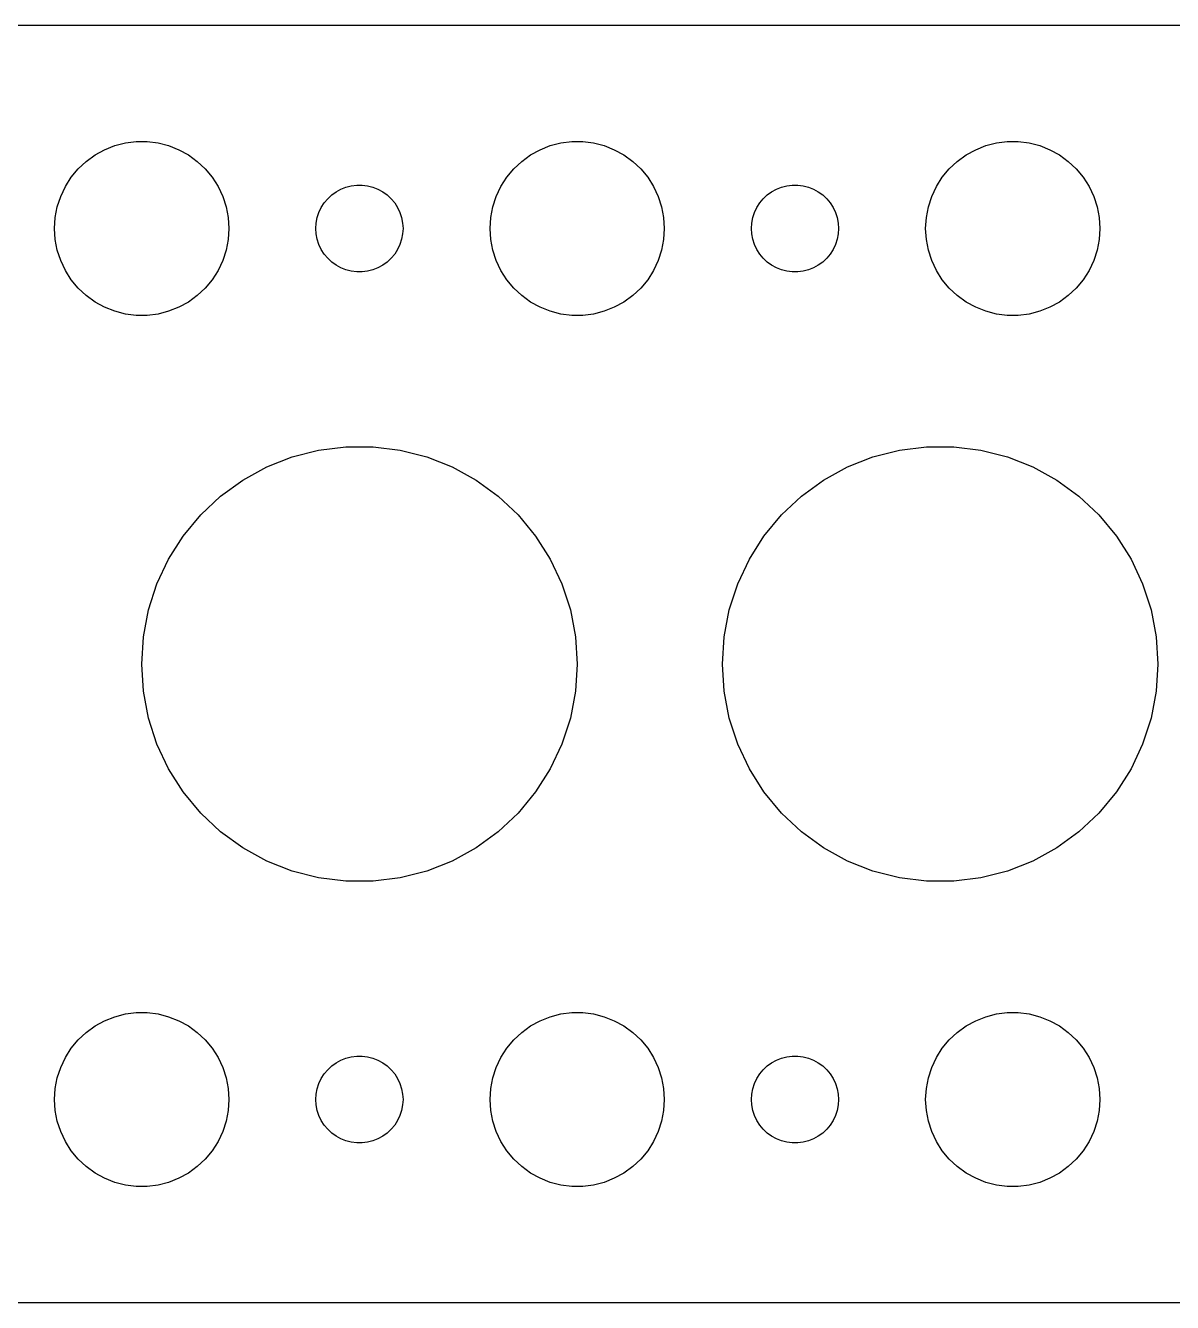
# Model space of a CAD drawing. Header units: metres. Extents: x -60 to 60, y 32 to 76.
# Drawn here: x -11.5 to 28, y 32.01 to 75.99 of the extents above; entities that cross this region are included whole.
import ezdxf

# ---------------------------------------------------------------- set-up
doc = ezdxf.new("R2010")
doc.units = ezdxf.units.M

msp = doc.modelspace()

# ---------------------------------------------------------------- linework, layer by layer
for p, q in [((54.8139, 75.9901), (-54.8139, 75.9901)), ((-9.10747, 71.533), (-8.77733, 71.7145)), ((-8.77733, 71.7145), (-8.42705, 71.8532)), ((-8.42705, 71.8532), (-8.06213, 71.9469)), ((-8.06213, 71.9469), (-7.68837, 71.9941)), ((-7.68837, 71.9941), (-7.31161, 71.9941)), ((-7.31161, 71.9941), (-6.93785, 71.9469)), ((-6.93785, 71.9469), (-6.57294, 71.8532)), ((-6.57294, 71.8532), (-6.22266, 71.7145)), ((-6.22266, 71.7145), (-5.89252, 71.533)), ((5.89252, 71.533), (6.22266, 71.7145)), ((6.22266, 71.7145), (6.57294, 71.8532)), ((6.57294, 71.8532), (6.93785, 71.9469)), ((6.93785, 71.9469), (7.31161, 71.9941)), ((7.31161, 71.9941), (7.68837, 71.9941)), ((7.68837, 71.9941), (8.06213, 71.9469)), ((8.06213, 71.9469), (8.42705, 71.8532)), ((8.42705, 71.8532), (8.77733, 71.7145)), ((8.77733, 71.7145), (9.10747, 71.533)), ((20.8925, 71.533), (21.2227, 71.7145)), ((21.2227, 71.7145), (21.5729, 71.8532)), ((21.5729, 71.8532), (21.9379, 71.9469)), ((21.9379, 71.9469), (22.3116, 71.9941)), ((22.3116, 71.9941), (22.6884, 71.9941)), ((22.6884, 71.9941), (23.0621, 71.9469)), ((23.0621, 71.9469), (23.427, 71.8532)), ((23.427, 71.8532), (23.7773, 71.7145)), ((23.7773, 71.7145), (24.1075, 71.533)), ((-9.6869, 71.0536), (-9.41226, 71.3115)), ((-9.41226, 71.3115), (-9.10747, 71.533)), ((-5.89252, 71.533), (-5.58772, 71.3115)), ((-5.58772, 71.3115), (-5.31308, 71.0536)), ((5.31308, 71.0536), (5.58772, 71.3115)), ((5.58772, 71.3115), (5.89252, 71.533)), ((9.10747, 71.533), (9.41226, 71.3115)), ((9.41226, 71.3115), (9.6869, 71.0536)), ((20.3131, 71.0536), (20.5877, 71.3115)), ((20.5877, 71.3115), (20.8925, 71.533)), ((24.1075, 71.533), (24.4123, 71.3115)), ((24.4123, 71.3115), (24.6869, 71.0536)), ((-9.92705, 70.7634), (-9.6869, 71.0536)), ((-5.31308, 71.0536), (-5.07294, 70.7634)), ((5.07294, 70.7634), (5.31308, 71.0536)), ((9.6869, 71.0536), (9.92705, 70.7634)), ((20.0729, 70.7634), (20.3131, 71.0536)), ((24.6869, 71.0536), (24.927, 70.7634)), ((-10.2893, 70.1044), (-10.1289, 70.4453)), ((-10.1289, 70.4453), (-9.92705, 70.7634)), ((-5.07294, 70.7634), (-4.87108, 70.4453)), ((-4.87108, 70.4453), (-4.71066, 70.1044)), ((-0.63866, 70.3572), (-0.46352, 70.4266)), ((-0.46352, 70.4266), (-0.28107, 70.4734)), ((-0.28107, 70.4734), (-0.09418, 70.497)), ((-0.09418, 70.497), (0.09418, 70.497)), ((0.09418, 70.497), (0.28107, 70.4734)), ((0.28107, 70.4734), (0.46352, 70.4266)), ((0.46352, 70.4266), (0.63866, 70.3572)), ((4.71066, 70.1044), (4.87108, 70.4453)), ((4.87108, 70.4453), (5.07294, 70.7634)), ((9.92705, 70.7634), (10.1289, 70.4453)), ((10.1289, 70.4453), (10.2893, 70.1044)), ((14.3613, 70.3572), (14.5365, 70.4266)), ((14.5365, 70.4266), (14.7189, 70.4734)), ((14.7189, 70.4734), (14.9058, 70.497)), ((14.9058, 70.497), (15.0942, 70.497)), ((15.0942, 70.497), (15.2811, 70.4734)), ((15.2811, 70.4734), (15.4635, 70.4266)), ((15.4635, 70.4266), (15.6387, 70.3572)), ((19.7107, 70.1044), (19.8711, 70.4453)), ((19.8711, 70.4453), (20.0729, 70.7634)), ((24.927, 70.7634), (25.1289, 70.4453)), ((25.1289, 70.4453), (25.2893, 70.1044)), ((-10.4057, 69.7461), (-10.2893, 70.1044)), ((-4.71066, 70.1044), (-4.59424, 69.7461)), ((-1.21352, 69.8817), (-1.09344, 70.0268)), ((-1.09344, 70.0268), (-0.95613, 70.1558)), ((-0.95613, 70.1558), (-0.80373, 70.2665)), ((-0.80373, 70.2665), (-0.63866, 70.3572)), ((0.63866, 70.3572), (0.80373, 70.2665)), ((0.80373, 70.2665), (0.95613, 70.1558)), ((0.95613, 70.1558), (1.09344, 70.0268)), ((1.09344, 70.0268), (1.21352, 69.8817)), ((4.59424, 69.7461), (4.71066, 70.1044)), ((10.2893, 70.1044), (10.4057, 69.7461)), ((13.7865, 69.8817), (13.9065, 70.0268)), ((13.9065, 70.0268), (14.0439, 70.1558)), ((14.0439, 70.1558), (14.1963, 70.2665)), ((14.1963, 70.2665), (14.3613, 70.3572)), ((15.6387, 70.3572), (15.8037, 70.2665)), ((15.8037, 70.2665), (15.9561, 70.1558)), ((15.9561, 70.1558), (16.0934, 70.0268)), ((16.0934, 70.0268), (16.2135, 69.8817)), ((19.5942, 69.7461), (19.7107, 70.1044)), ((25.2893, 70.1044), (25.4057, 69.7461)), ((-10.4763, 69.376), (-10.4057, 69.7461)), ((-4.59424, 69.7461), (-4.52365, 69.376)), ((-1.45287, 69.373), (-1.39465, 69.5522)), ((-1.39465, 69.5522), (-1.31445, 69.7226)), ((-1.31445, 69.7226), (-1.21352, 69.8817)), ((1.21352, 69.8817), (1.31445, 69.7226)), ((1.31445, 69.7226), (1.39465, 69.5522)), ((1.39465, 69.5522), (1.45287, 69.373)), ((4.52365, 69.376), (4.59424, 69.7461)), ((10.4057, 69.7461), (10.4763, 69.376)), ((13.5471, 69.373), (13.6053, 69.5522)), ((13.6053, 69.5522), (13.6855, 69.7226)), ((13.6855, 69.7226), (13.7865, 69.8817)), ((16.2135, 69.8817), (16.3145, 69.7226)), ((16.3145, 69.7226), (16.3947, 69.5522)), ((16.3947, 69.5522), (16.4529, 69.373)), ((19.5237, 69.376), (19.5942, 69.7461)), ((25.4057, 69.7461), (25.4763, 69.376)), ((-10.5, 69), (-10.4763, 69.376)), ((-4.52365, 69.376), (-4.5, 69)), ((-1.5, 69), (-1.48816, 69.188)), ((-1.48816, 69.188), (-1.45287, 69.373)), ((1.45287, 69.373), (1.48816, 69.188)), ((1.48816, 69.188), (1.5, 69)), ((4.5, 69), (4.52365, 69.376)), ((10.4763, 69.376), (10.5, 69)), ((13.5, 69), (13.5118, 69.188)), ((13.5118, 69.188), (13.5471, 69.373)), ((16.4529, 69.373), (16.4882, 69.188)), ((16.4882, 69.188), (16.5, 69)), ((19.5, 69), (19.5237, 69.376)), ((25.4763, 69.376), (25.5, 69)), ((-10.4763, 68.624), (-10.5, 69)), ((-10.4057, 68.2539), (-10.4763, 68.624)), ((-4.52365, 68.624), (-4.59424, 68.2539)), ((-4.5, 69), (-4.52365, 68.624)), ((-1.48816, 68.812), (-1.5, 69)), ((-1.45287, 68.627), (-1.48816, 68.812)), ((-1.39465, 68.4478), (-1.45287, 68.627)), ((1.45287, 68.627), (1.39465, 68.4478)), ((1.48816, 68.812), (1.45287, 68.627)), ((1.5, 69), (1.48816, 68.812)), ((4.52365, 68.624), (4.5, 69)), ((4.59424, 68.2539), (4.52365, 68.624)), ((10.4763, 68.624), (10.4057, 68.2539)), ((10.5, 69), (10.4763, 68.624)), ((13.5118, 68.812), (13.5, 69)), ((13.5471, 68.627), (13.5118, 68.812)), ((13.6053, 68.4478), (13.5471, 68.627)), ((16.4529, 68.627), (16.3947, 68.4478)), ((16.4882, 68.812), (16.4529, 68.627)), ((16.5, 69), (16.4882, 68.812)), ((19.5237, 68.624), (19.5, 69)), ((19.5942, 68.2539), (19.5237, 68.624)), ((25.4763, 68.624), (25.4057, 68.2539)), ((25.5, 69), (25.4763, 68.624)), ((-10.2893, 67.8956), (-10.4057, 68.2539)), ((-4.59424, 68.2539), (-4.71066, 67.8956)), ((-1.31445, 68.2774), (-1.39465, 68.4478)), ((-1.21352, 68.1183), (-1.31445, 68.2774)), ((1.31445, 68.2774), (1.21352, 68.1183)), ((1.39465, 68.4478), (1.31445, 68.2774)), ((4.71066, 67.8956), (4.59424, 68.2539)), ((10.4057, 68.2539), (10.2893, 67.8956)), ((13.6855, 68.2774), (13.6053, 68.4478)), ((13.7865, 68.1183), (13.6855, 68.2774)), ((16.3145, 68.2774), (16.2135, 68.1183)), ((16.3947, 68.4478), (16.3145, 68.2774)), ((19.7107, 67.8956), (19.5942, 68.2539)), ((25.4057, 68.2539), (25.2893, 67.8956)), ((-10.1289, 67.5547), (-10.2893, 67.8956)), ((-4.71066, 67.8956), (-4.87108, 67.5547)), ((-1.09344, 67.9732), (-1.21352, 68.1183)), ((-0.95613, 67.8442), (-1.09344, 67.9732)), ((-0.80373, 67.7335), (-0.95613, 67.8442)), ((-0.63866, 67.6427), (-0.80373, 67.7335)), ((0.80373, 67.7335), (0.63866, 67.6427)), ((0.95613, 67.8442), (0.80373, 67.7335)), ((1.09344, 67.9732), (0.95613, 67.8442)), ((1.21352, 68.1183), (1.09344, 67.9732)), ((4.87108, 67.5547), (4.71066, 67.8956)), ((10.2893, 67.8956), (10.1289, 67.5547)), ((13.9065, 67.9732), (13.7865, 68.1183)), ((14.0439, 67.8442), (13.9065, 67.9732)), ((14.1963, 67.7335), (14.0439, 67.8442)), ((14.3613, 67.6427), (14.1963, 67.7335)), ((15.8037, 67.7335), (15.6387, 67.6427)), ((15.9561, 67.8442), (15.8037, 67.7335)), ((16.0934, 67.9732), (15.9561, 67.8442)), ((16.2135, 68.1183), (16.0934, 67.9732)), ((19.8711, 67.5547), (19.7107, 67.8956)), ((25.2893, 67.8956), (25.1289, 67.5547)), ((-9.92705, 67.2366), (-10.1289, 67.5547)), ((-4.87108, 67.5547), (-5.07294, 67.2366)), ((-0.46352, 67.5734), (-0.63866, 67.6427)), ((-0.28107, 67.5266), (-0.46352, 67.5734)), ((-0.09418, 67.5029), (-0.28107, 67.5266)), ((0.09418, 67.5029), (-0.09418, 67.5029)), ((0.28107, 67.5266), (0.09418, 67.5029)), ((0.46352, 67.5734), (0.28107, 67.5266)), ((0.63866, 67.6427), (0.46352, 67.5734)), ((5.07294, 67.2366), (4.87108, 67.5547)), ((10.1289, 67.5547), (9.92705, 67.2366)), ((14.5365, 67.5734), (14.3613, 67.6427)), ((14.7189, 67.5266), (14.5365, 67.5734)), ((14.9058, 67.5029), (14.7189, 67.5266)), ((15.0942, 67.5029), (14.9058, 67.5029)), ((15.2811, 67.5266), (15.0942, 67.5029)), ((15.4635, 67.5734), (15.2811, 67.5266)), ((15.6387, 67.6427), (15.4635, 67.5734)), ((20.0729, 67.2366), (19.8711, 67.5547)), ((25.1289, 67.5547), (24.927, 67.2366)), ((-9.6869, 66.9464), (-9.92705, 67.2366)), ((-9.41226, 66.6884), (-9.6869, 66.9464)), ((-5.31308, 66.9464), (-5.58772, 66.6884)), ((-5.07294, 67.2366), (-5.31308, 66.9464)), ((5.31308, 66.9464), (5.07294, 67.2366)), ((5.58772, 66.6884), (5.31308, 66.9464)), ((9.6869, 66.9464), (9.41226, 66.6884)), ((9.92705, 67.2366), (9.6869, 66.9464)), ((20.3131, 66.9464), (20.0729, 67.2366)), ((20.5877, 66.6884), (20.3131, 66.9464)), ((24.6869, 66.9464), (24.4123, 66.6884)), ((24.927, 67.2366), (24.6869, 66.9464)), ((-9.10747, 66.467), (-9.41226, 66.6884)), ((-8.77733, 66.2855), (-9.10747, 66.467)), ((-5.89252, 66.467), (-6.22266, 66.2855)), ((-5.58772, 66.6884), (-5.89252, 66.467)), ((5.89252, 66.467), (5.58772, 66.6884)), ((6.22266, 66.2855), (5.89252, 66.467)), ((9.10747, 66.467), (8.77733, 66.2855)), ((9.41226, 66.6884), (9.10747, 66.467)), ((20.8925, 66.467), (20.5877, 66.6884)), ((21.2227, 66.2855), (20.8925, 66.467)), ((24.1075, 66.467), (23.7773, 66.2855)), ((24.4123, 66.6884), (24.1075, 66.467)), ((-8.42705, 66.1468), (-8.77733, 66.2855)), ((-8.06213, 66.0531), (-8.42705, 66.1468)), ((-7.68837, 66.0059), (-8.06213, 66.0531)), ((-7.31161, 66.0059), (-7.68837, 66.0059)), ((-6.93785, 66.0531), (-7.31161, 66.0059)), ((-6.57294, 66.1468), (-6.93785, 66.0531)), ((-6.22266, 66.2855), (-6.57294, 66.1468)), ((6.57294, 66.1468), (6.22266, 66.2855)), ((6.93785, 66.0531), (6.57294, 66.1468)), ((7.31161, 66.0059), (6.93785, 66.0531)), ((7.68837, 66.0059), (7.31161, 66.0059)), ((8.06213, 66.0531), (7.68837, 66.0059)), ((8.42705, 66.1468), (8.06213, 66.0531)), ((8.77733, 66.2855), (8.42705, 66.1468)), ((21.5729, 66.1468), (21.2227, 66.2855)), ((21.9379, 66.0531), (21.5729, 66.1468)), ((22.3116, 66.0059), (21.9379, 66.0531)), ((22.6884, 66.0059), (22.3116, 66.0059)), ((23.0621, 66.0531), (22.6884, 66.0059)), ((23.427, 66.1468), (23.0621, 66.0531)), ((23.7773, 66.2855), (23.427, 66.1468)), ((-3.19334, 60.7862), (-2.31763, 61.1329)), ((-2.31763, 61.1329), (-1.40535, 61.3671)), ((-1.40535, 61.3671), (-0.47092, 61.4852)), ((-0.47092, 61.4852), (0.47092, 61.4852)), ((0.47092, 61.4852), (1.40535, 61.3671)), ((1.40535, 61.3671), (2.31763, 61.1329)), ((2.31763, 61.1329), (3.19334, 60.7862)), ((16.8067, 60.7862), (17.6824, 61.1329)), ((17.6824, 61.1329), (18.5946, 61.3671)), ((18.5946, 61.3671), (19.5291, 61.4852)), ((19.5291, 61.4852), (20.4709, 61.4852)), ((20.4709, 61.4852), (21.4053, 61.3671)), ((21.4053, 61.3671), (22.3176, 61.1329)), ((22.3176, 61.1329), (23.1933, 60.7862)), ((-4.01869, 60.3325), (-3.19334, 60.7862)), ((3.19334, 60.7862), (4.01869, 60.3325)), ((15.9813, 60.3325), (16.8067, 60.7862)), ((23.1933, 60.7862), (24.0187, 60.3325)), ((-4.78067, 59.7788), (-4.01869, 60.3325)), ((4.01869, 60.3325), (4.78067, 59.7788)), ((15.2193, 59.7788), (15.9813, 60.3325)), ((24.0187, 60.3325), (24.7807, 59.7788)), ((-5.46725, 59.1341), (-4.78067, 59.7788)), ((4.78067, 59.7788), (5.46725, 59.1341)), ((14.5327, 59.1341), (15.2193, 59.7788)), ((24.7807, 59.7788), (25.4673, 59.1341)), ((-6.06763, 58.4084), (-5.46725, 59.1341)), ((5.46725, 59.1341), (6.06763, 58.4084)), ((13.9324, 58.4084), (14.5327, 59.1341)), ((25.4673, 59.1341), (26.0676, 58.4084)), ((-6.5723, 57.6131), (-6.06763, 58.4084)), ((6.06763, 58.4084), (6.5723, 57.6131)), ((13.4277, 57.6131), (13.9324, 58.4084)), ((26.0676, 58.4084), (26.5723, 57.6131)), ((-6.97331, 56.7609), (-6.5723, 57.6131)), ((6.5723, 57.6131), (6.97331, 56.7609)), ((13.0267, 56.7609), (13.4277, 57.6131)), ((26.5723, 57.6131), (26.9733, 56.7609)), ((-7.26436, 55.8652), (-6.97331, 56.7609)), ((6.97331, 56.7609), (7.26436, 55.8652)), ((12.7356, 55.8652), (13.0267, 56.7609)), ((26.9733, 56.7609), (27.2644, 55.8652)), ((-7.44086, 54.94), (-7.26436, 55.8652)), ((7.26436, 55.8652), (7.44086, 54.94)), ((12.5591, 54.94), (12.7356, 55.8652)), ((27.2644, 55.8652), (27.4409, 54.94)), ((-7.5, 54), (-7.44086, 54.94)), ((7.44086, 54.94), (7.5, 54)), ((12.5, 54), (12.5591, 54.94)), ((27.4409, 54.94), (27.5, 54)), ((-7.44086, 53.06), (-7.5, 54)), ((7.5, 54), (7.44086, 53.06)), ((12.5591, 53.06), (12.5, 54)), ((27.5, 54), (27.4409, 53.06)), ((-7.26436, 52.1348), (-7.44086, 53.06)), ((7.44086, 53.06), (7.26436, 52.1348)), ((12.7356, 52.1348), (12.5591, 53.06)), ((27.4409, 53.06), (27.2644, 52.1348)), ((-6.97331, 51.2391), (-7.26436, 52.1348)), ((7.26436, 52.1348), (6.97331, 51.2391)), ((13.0267, 51.2391), (12.7356, 52.1348)), ((27.2644, 52.1348), (26.9733, 51.2391)), ((-6.5723, 50.3869), (-6.97331, 51.2391)), ((6.97331, 51.2391), (6.5723, 50.3869)), ((13.4277, 50.3869), (13.0267, 51.2391)), ((26.9733, 51.2391), (26.5723, 50.3869)), ((-6.06763, 49.5916), (-6.5723, 50.3869)), ((6.5723, 50.3869), (6.06763, 49.5916)), ((13.9324, 49.5916), (13.4277, 50.3869)), ((26.5723, 50.3869), (26.0676, 49.5916)), ((-5.46725, 48.8659), (-6.06763, 49.5916)), ((6.06763, 49.5916), (5.46725, 48.8659)), ((14.5327, 48.8659), (13.9324, 49.5916)), ((26.0676, 49.5916), (25.4673, 48.8659)), ((-4.78067, 48.2212), (-5.46725, 48.8659)), ((5.46725, 48.8659), (4.78067, 48.2212)), ((15.2193, 48.2212), (14.5327, 48.8659)), ((25.4673, 48.8659), (24.7807, 48.2212)), ((-4.01869, 47.6675), (-4.78067, 48.2212)), ((4.78067, 48.2212), (4.01869, 47.6675)), ((15.9813, 47.6675), (15.2193, 48.2212)), ((24.7807, 48.2212), (24.0187, 47.6675)), ((-3.19334, 47.2138), (-4.01869, 47.6675)), ((4.01869, 47.6675), (3.19334, 47.2138)), ((16.8067, 47.2138), (15.9813, 47.6675)), ((24.0187, 47.6675), (23.1933, 47.2138)), ((-2.31763, 46.8671), (-3.19334, 47.2138)), ((3.19334, 47.2138), (2.31763, 46.8671)), ((17.6824, 46.8671), (16.8067, 47.2138)), ((23.1933, 47.2138), (22.3176, 46.8671)), ((-1.40535, 46.6329), (-2.31763, 46.8671)), ((-0.47092, 46.5148), (-1.40535, 46.6329)), ((1.40535, 46.6329), (0.47092, 46.5148)), ((2.31763, 46.8671), (1.40535, 46.6329)), ((18.5946, 46.6329), (17.6824, 46.8671)), ((19.5291, 46.5148), (18.5946, 46.6329)), ((21.4053, 46.6329), (20.4709, 46.5148)), ((22.3176, 46.8671), (21.4053, 46.6329)), ((0.47092, 46.5148), (-0.47092, 46.5148)), ((20.4709, 46.5148), (19.5291, 46.5148)), ((-8.77733, 41.7145), (-8.42705, 41.8532)), ((-8.42705, 41.8532), (-8.06213, 41.9469)), ((-8.06213, 41.9469), (-7.68837, 41.9941)), ((-7.68837, 41.9941), (-7.31161, 41.9941)), ((-7.31161, 41.9941), (-6.93785, 41.9469)), ((-6.93785, 41.9469), (-6.57294, 41.8532)), ((-6.57294, 41.8532), (-6.22266, 41.7145)), ((6.22266, 41.7145), (6.57294, 41.8532)), ((6.57294, 41.8532), (6.93785, 41.9469)), ((6.93785, 41.9469), (7.31161, 41.9941)), ((7.31161, 41.9941), (7.68837, 41.9941)), ((7.68837, 41.9941), (8.06213, 41.9469)), ((8.06213, 41.9469), (8.42705, 41.8532)), ((8.42705, 41.8532), (8.77733, 41.7145)), ((21.2227, 41.7145), (21.5729, 41.8532)), ((21.5729, 41.8532), (21.9379, 41.9469)), ((21.9379, 41.9469), (22.3116, 41.9941)), ((22.3116, 41.9941), (22.6884, 41.9941)), ((22.6884, 41.9941), (23.0621, 41.9469)), ((23.0621, 41.9469), (23.427, 41.8532)), ((23.427, 41.8532), (23.7773, 41.7145)), ((-9.41226, 41.3116), (-9.10747, 41.533)), ((-9.10747, 41.533), (-8.77733, 41.7145)), ((-6.22266, 41.7145), (-5.89252, 41.533)), ((-5.89252, 41.533), (-5.58772, 41.3116)), ((5.58772, 41.3116), (5.89252, 41.533)), ((5.89252, 41.533), (6.22266, 41.7145)), ((8.77733, 41.7145), (9.10747, 41.533)), ((9.10747, 41.533), (9.41226, 41.3116)), ((20.5877, 41.3116), (20.8925, 41.533)), ((20.8925, 41.533), (21.2227, 41.7145)), ((23.7773, 41.7145), (24.1075, 41.533)), ((24.1075, 41.533), (24.4123, 41.3116)), ((-9.92705, 40.7634), (-9.6869, 41.0536)), ((-9.6869, 41.0536), (-9.41226, 41.3116)), ((-5.58772, 41.3116), (-5.31308, 41.0536)), ((-5.31308, 41.0536), (-5.07294, 40.7634)), ((5.07294, 40.7634), (5.31308, 41.0536)), ((5.31308, 41.0536), (5.58772, 41.3116)), ((9.41226, 41.3116), (9.6869, 41.0536)), ((9.6869, 41.0536), (9.92705, 40.7634)), ((20.0729, 40.7634), (20.3131, 41.0536)), ((20.3131, 41.0536), (20.5877, 41.3116)), ((24.4123, 41.3116), (24.6869, 41.0536)), ((24.6869, 41.0536), (24.927, 40.7634)), ((-10.1289, 40.4453), (-9.92705, 40.7634)), ((-5.07294, 40.7634), (-4.87108, 40.4453)), ((-0.46352, 40.4266), (-0.28107, 40.4734)), ((-0.28107, 40.4734), (-0.09418, 40.4971)), ((-0.09418, 40.4971), (0.09418, 40.4971)), ((0.09418, 40.4971), (0.28107, 40.4734)), ((0.28107, 40.4734), (0.46352, 40.4266)), ((4.87108, 40.4453), (5.07294, 40.7634)), ((9.92705, 40.7634), (10.1289, 40.4453)), ((14.5365, 40.4266), (14.7189, 40.4734)), ((14.7189, 40.4734), (14.9058, 40.4971)), ((14.9058, 40.4971), (15.0942, 40.4971)), ((15.0942, 40.4971), (15.2811, 40.4734)), ((15.2811, 40.4734), (15.4635, 40.4266)), ((19.8711, 40.4453), (20.0729, 40.7634)), ((24.927, 40.7634), (25.1289, 40.4453)), ((-10.4057, 39.7461), (-10.2893, 40.1044)), ((-10.2893, 40.1044), (-10.1289, 40.4453)), ((-4.87108, 40.4453), (-4.71066, 40.1044)), ((-4.71066, 40.1044), (-4.59424, 39.7461)), ((-1.21352, 39.8817), (-1.09344, 40.0268)), ((-1.09344, 40.0268), (-0.95613, 40.1558)), ((-0.95613, 40.1558), (-0.80373, 40.2665)), ((-0.80373, 40.2665), (-0.63866, 40.3573)), ((-0.63866, 40.3573), (-0.46352, 40.4266)), ((0.46352, 40.4266), (0.63866, 40.3573)), ((0.63866, 40.3573), (0.80373, 40.2665)), ((0.80373, 40.2665), (0.95613, 40.1558)), ((0.95613, 40.1558), (1.09344, 40.0268)), ((1.09344, 40.0268), (1.21352, 39.8817)), ((4.59424, 39.7461), (4.71066, 40.1044)), ((4.71066, 40.1044), (4.87108, 40.4453)), ((10.1289, 40.4453), (10.2893, 40.1044)), ((10.2893, 40.1044), (10.4057, 39.7461)), ((13.7865, 39.8817), (13.9065, 40.0268)), ((13.9065, 40.0268), (14.0439, 40.1558)), ((14.0439, 40.1558), (14.1963, 40.2665)), ((14.1963, 40.2665), (14.3613, 40.3573)), ((14.3613, 40.3573), (14.5365, 40.4266)), ((15.4635, 40.4266), (15.6387, 40.3573)), ((15.6387, 40.3573), (15.8037, 40.2665)), ((15.8037, 40.2665), (15.9561, 40.1558)), ((15.9561, 40.1558), (16.0934, 40.0268)), ((16.0934, 40.0268), (16.2135, 39.8817)), ((19.5942, 39.7461), (19.7107, 40.1044)), ((19.7107, 40.1044), (19.8711, 40.4453)), ((25.1289, 40.4453), (25.2893, 40.1044)), ((25.2893, 40.1044), (25.4057, 39.7461)), ((-10.4763, 39.376), (-10.4057, 39.7461)), ((-4.59424, 39.7461), (-4.52365, 39.376)), ((-1.39465, 39.5522), (-1.31445, 39.7226)), ((-1.31445, 39.7226), (-1.21352, 39.8817)), ((1.21352, 39.8817), (1.31445, 39.7226)), ((1.31445, 39.7226), (1.39465, 39.5522)), ((4.52365, 39.376), (4.59424, 39.7461)), ((10.4057, 39.7461), (10.4763, 39.376)), ((13.6053, 39.5522), (13.6855, 39.7226)), ((13.6855, 39.7226), (13.7865, 39.8817)), ((16.2135, 39.8817), (16.3145, 39.7226)), ((16.3145, 39.7226), (16.3947, 39.5522)), ((19.5237, 39.376), (19.5942, 39.7461)), ((25.4057, 39.7461), (25.4763, 39.376)), ((-10.5, 39), (-10.4763, 39.376)), ((-4.52365, 39.376), (-4.5, 39)), ((-1.5, 39), (-1.48816, 39.188)), ((-1.48816, 39.188), (-1.45287, 39.373)), ((-1.45287, 39.373), (-1.39465, 39.5522)), ((1.39465, 39.5522), (1.45287, 39.373)), ((1.45287, 39.373), (1.48816, 39.188)), ((1.48816, 39.188), (1.5, 39)), ((4.5, 39), (4.52365, 39.376)), ((10.4763, 39.376), (10.5, 39)), ((13.5, 39), (13.5118, 39.188)), ((13.5118, 39.188), (13.5471, 39.373)), ((13.5471, 39.373), (13.6053, 39.5522)), ((16.3947, 39.5522), (16.4529, 39.373)), ((16.4529, 39.373), (16.4882, 39.188)), ((16.4882, 39.188), (16.5, 39)), ((19.5, 39), (19.5237, 39.376)), ((25.4763, 39.376), (25.5, 39)), ((-10.4763, 38.624), (-10.5, 39)), ((-4.5, 39), (-4.52365, 38.624)), ((-1.48816, 38.812), (-1.5, 39)), ((-1.45287, 38.627), (-1.48816, 38.812)), ((1.48816, 38.812), (1.45287, 38.627)), ((1.5, 39), (1.48816, 38.812)), ((4.52365, 38.624), (4.5, 39)), ((10.5, 39), (10.4763, 38.624)), ((13.5118, 38.812), (13.5, 39)), ((13.5471, 38.627), (13.5118, 38.812)), ((16.4882, 38.812), (16.4529, 38.627)), ((16.5, 39), (16.4882, 38.812)), ((19.5237, 38.624), (19.5, 39)), ((25.5, 39), (25.4763, 38.624)), ((-10.4057, 38.2539), (-10.4763, 38.624)), ((-4.52365, 38.624), (-4.59424, 38.2539)), ((-1.39465, 38.4478), (-1.45287, 38.627)), ((-1.31445, 38.2774), (-1.39465, 38.4478)), ((-1.21352, 38.1183), (-1.31445, 38.2774)), ((1.31445, 38.2774), (1.21352, 38.1183)), ((1.39465, 38.4478), (1.31445, 38.2774)), ((1.45287, 38.627), (1.39465, 38.4478)), ((4.59424, 38.2539), (4.52365, 38.624)), ((10.4763, 38.624), (10.4057, 38.2539)), ((13.6053, 38.4478), (13.5471, 38.627)), ((13.6855, 38.2774), (13.6053, 38.4478)), ((13.7865, 38.1183), (13.6855, 38.2774)), ((16.3145, 38.2774), (16.2135, 38.1183)), ((16.3947, 38.4478), (16.3145, 38.2774)), ((16.4529, 38.627), (16.3947, 38.4478)), ((19.5942, 38.2539), (19.5237, 38.624)), ((25.4763, 38.624), (25.4057, 38.2539)), ((-10.2893, 37.8956), (-10.4057, 38.2539)), ((-10.1289, 37.5547), (-10.2893, 37.8956)), ((-4.71066, 37.8956), (-4.87108, 37.5547)), ((-4.59424, 38.2539), (-4.71066, 37.8956)), ((-1.09344, 37.9732), (-1.21352, 38.1183)), ((-0.95613, 37.8442), (-1.09344, 37.9732)), ((-0.80373, 37.7335), (-0.95613, 37.8442)), ((0.95613, 37.8442), (0.80373, 37.7335)), ((1.09344, 37.9732), (0.95613, 37.8442)), ((1.21352, 38.1183), (1.09344, 37.9732)), ((4.71066, 37.8956), (4.59424, 38.2539)), ((4.87108, 37.5547), (4.71066, 37.8956)), ((10.2893, 37.8956), (10.1289, 37.5547)), ((10.4057, 38.2539), (10.2893, 37.8956)), ((13.9065, 37.9732), (13.7865, 38.1183)), ((14.0439, 37.8442), (13.9065, 37.9732)), ((14.1963, 37.7335), (14.0439, 37.8442)), ((15.9561, 37.8442), (15.8037, 37.7335)), ((16.0934, 37.9732), (15.9561, 37.8442)), ((16.2135, 38.1183), (16.0934, 37.9732)), ((19.7107, 37.8956), (19.5942, 38.2539)), ((19.8711, 37.5547), (19.7107, 37.8956)), ((25.2893, 37.8956), (25.1289, 37.5547)), ((25.4057, 38.2539), (25.2893, 37.8956)), ((-9.92705, 37.2366), (-10.1289, 37.5547)), ((-4.87108, 37.5547), (-5.07294, 37.2366)), ((-0.63866, 37.6428), (-0.80373, 37.7335)), ((-0.46352, 37.5734), (-0.63866, 37.6428)), ((-0.28107, 37.5266), (-0.46352, 37.5734)), ((-0.09418, 37.503), (-0.28107, 37.5266)), ((0.09418, 37.503), (-0.09418, 37.503)), ((0.28107, 37.5266), (0.09418, 37.503)), ((0.46352, 37.5734), (0.28107, 37.5266)), ((0.63866, 37.6428), (0.46352, 37.5734)), ((0.80373, 37.7335), (0.63866, 37.6428)), ((5.07294, 37.2366), (4.87108, 37.5547)), ((10.1289, 37.5547), (9.92705, 37.2366)), ((14.3613, 37.6428), (14.1963, 37.7335)), ((14.5365, 37.5734), (14.3613, 37.6428)), ((14.7189, 37.5266), (14.5365, 37.5734)), ((14.9058, 37.503), (14.7189, 37.5266)), ((15.0942, 37.503), (14.9058, 37.503)), ((15.2811, 37.5266), (15.0942, 37.503)), ((15.4635, 37.5734), (15.2811, 37.5266)), ((15.6387, 37.6428), (15.4635, 37.5734)), ((15.8037, 37.7335), (15.6387, 37.6428)), ((20.0729, 37.2366), (19.8711, 37.5547)), ((25.1289, 37.5547), (24.927, 37.2366)), ((-9.6869, 36.9464), (-9.92705, 37.2366)), ((-9.41226, 36.6885), (-9.6869, 36.9464)), ((-5.31308, 36.9464), (-5.58772, 36.6885)), ((-5.07294, 37.2366), (-5.31308, 36.9464)), ((5.31308, 36.9464), (5.07294, 37.2366)), ((5.58772, 36.6885), (5.31308, 36.9464)), ((9.6869, 36.9464), (9.41226, 36.6885)), ((9.92705, 37.2366), (9.6869, 36.9464)), ((20.3131, 36.9464), (20.0729, 37.2366)), ((20.5877, 36.6885), (20.3131, 36.9464)), ((24.6869, 36.9464), (24.4123, 36.6885)), ((24.927, 37.2366), (24.6869, 36.9464)), ((-9.10747, 36.467), (-9.41226, 36.6885)), ((-5.58772, 36.6885), (-5.89252, 36.467)), ((5.89252, 36.467), (5.58772, 36.6885)), ((9.41226, 36.6885), (9.10747, 36.467)), ((20.8925, 36.467), (20.5877, 36.6885)), ((24.4123, 36.6885), (24.1075, 36.467)), ((-8.77733, 36.2855), (-9.10747, 36.467)), ((-8.42705, 36.1468), (-8.77733, 36.2855)), ((-8.06213, 36.0531), (-8.42705, 36.1468)), ((-6.57294, 36.1468), (-6.93785, 36.0531)), ((-6.22266, 36.2855), (-6.57294, 36.1468)), ((-5.89252, 36.467), (-6.22266, 36.2855)), ((6.22266, 36.2855), (5.89252, 36.467)), ((6.57294, 36.1468), (6.22266, 36.2855)), ((6.93785, 36.0531), (6.57294, 36.1468)), ((8.42705, 36.1468), (8.06213, 36.0531)), ((8.77733, 36.2855), (8.42705, 36.1468)), ((9.10747, 36.467), (8.77733, 36.2855)), ((21.2227, 36.2855), (20.8925, 36.467)), ((21.5729, 36.1468), (21.2227, 36.2855)), ((21.9379, 36.0531), (21.5729, 36.1468)), ((23.427, 36.1468), (23.0621, 36.0531)), ((23.7773, 36.2855), (23.427, 36.1468)), ((24.1075, 36.467), (23.7773, 36.2855)), ((-7.68837, 36.0059), (-8.06213, 36.0531)), ((-7.31161, 36.0059), (-7.68837, 36.0059)), ((-6.93785, 36.0531), (-7.31161, 36.0059)), ((7.31161, 36.0059), (6.93785, 36.0531)), ((7.68837, 36.0059), (7.31161, 36.0059)), ((8.06213, 36.0531), (7.68837, 36.0059)), ((22.3116, 36.0059), (21.9379, 36.0531)), ((22.6884, 36.0059), (22.3116, 36.0059)), ((23.0621, 36.0531), (22.6884, 36.0059)), ((-54.8139, 32.0099), (54.8139, 32.0099))]:
    msp.add_line(p, q)

doc.saveas('drawing.dxf')
